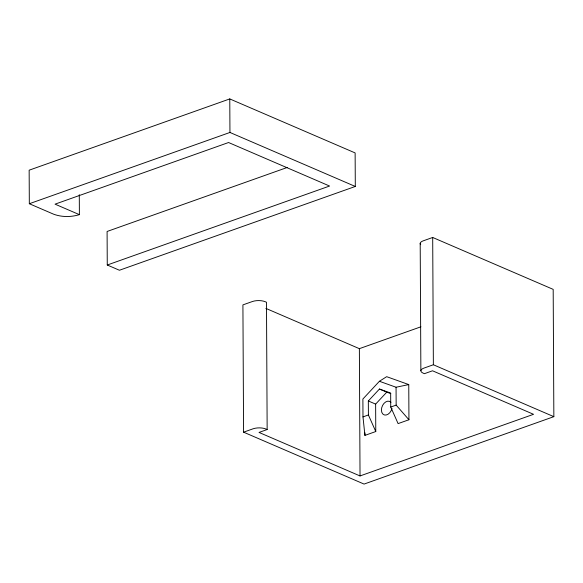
<?xml version="1.0" encoding="UTF-8"?>
<svg xmlns="http://www.w3.org/2000/svg" width="583" height="583" viewBox="0 0 583 583"><rect width="100%" height="100%" fill="white"/><g stroke="black" fill="none" stroke-linecap="round" stroke-linejoin="round"><path stroke-width="0.87" d="M375.773 431.537L368.405 414.972L368.332 400.966L379.453 389.029L390.661 393.037L390.734 407.043L398.102 423.601L408.945 419.753L408.763 384.583L386.675 376.676L379.409 381.282L362.888 399.02L362.983 416.903L364.929 435.392L375.773 431.537L375.634 404.114L386.755 392.17L390.756 393.605M287.346 167.438L107.09 231.473L107.265 265.01L119.435 270.25L355.302 186.458L355.127 152.921L229.775 98.921L29.15 170.192L29.325 203.729L53.665 214.216C61.856 217.233 71.082 217.182 79.39 214.646L79.288 194.7M29.325 203.729L229.95 132.458L355.302 186.458M107.265 265.01L329.577 186.035L228.565 142.522L55.05 204.159L79.39 214.646M553.85 416.663L433.366 364.754L423.877 368.128A9.109 3.556 -0.3 0 0 423.185 373.156L424.402 373.681L432.535 370.788L533.547 414.309L360.032 475.947L259.02 432.433L267.152 429.54L266.489 302.256L265.272 301.732A9.109 3.556 -0.3 0 0 252.41 301.52L242.914 304.887L243.585 432.171L364.069 484.079L553.85 416.663L553.187 289.372L432.695 237.47L423.207 240.845A9.109 3.556 -0.3 0 0 420.7 244.685M265.87 308.385L359.368 348.663L420.911 326.801M243.585 432.171L253.073 428.804A9.109 3.556 -0.3 0 1 265.935 429.015L267.152 429.54M362.983 416.903L368.405 414.972M390.734 407.043L396.156 405.119L408.945 419.753M379.409 381.282L396.061 387.236L408.763 384.583M379.453 389.029L386.755 392.17M368.332 400.966L375.634 404.114M432.695 237.47L433.366 364.754M420.197 243.315L420.868 370.599M396.061 387.236L396.156 405.119M364.914 432.826L364.929 435.392M359.368 348.663L360.032 475.947M229.775 98.921L229.95 132.458M392.009 408.362A7.287 4.999 -66.7 0 1 384.284 414.928A7.287 4.999 -66.7 0 1 382.601 405.396A7.287 4.999 -66.7 0 1 390.938 402.299"/></g></svg>
